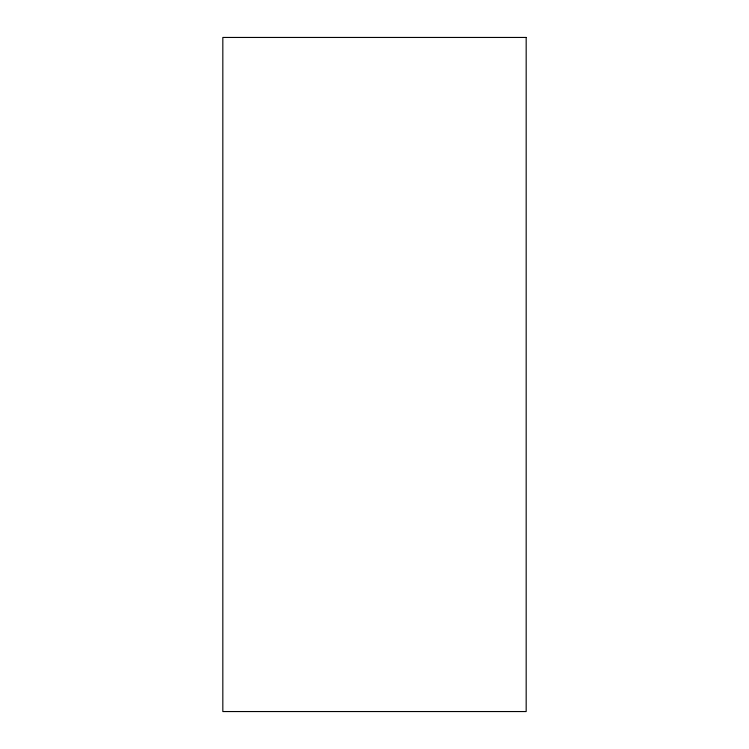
<?xml version="1.0" encoding="UTF-8"?>
<svg xmlns="http://www.w3.org/2000/svg" width="749" height="749" viewBox="0 0 749 749"><rect width="100%" height="100%" fill="white"/><g stroke="black" fill="none" stroke-linecap="round" stroke-linejoin="round"><path stroke-width="1.12" d="M526.173 37.45L222.828 37.45L222.828 711.55L526.173 711.55L526.173 37.45"/></g></svg>
